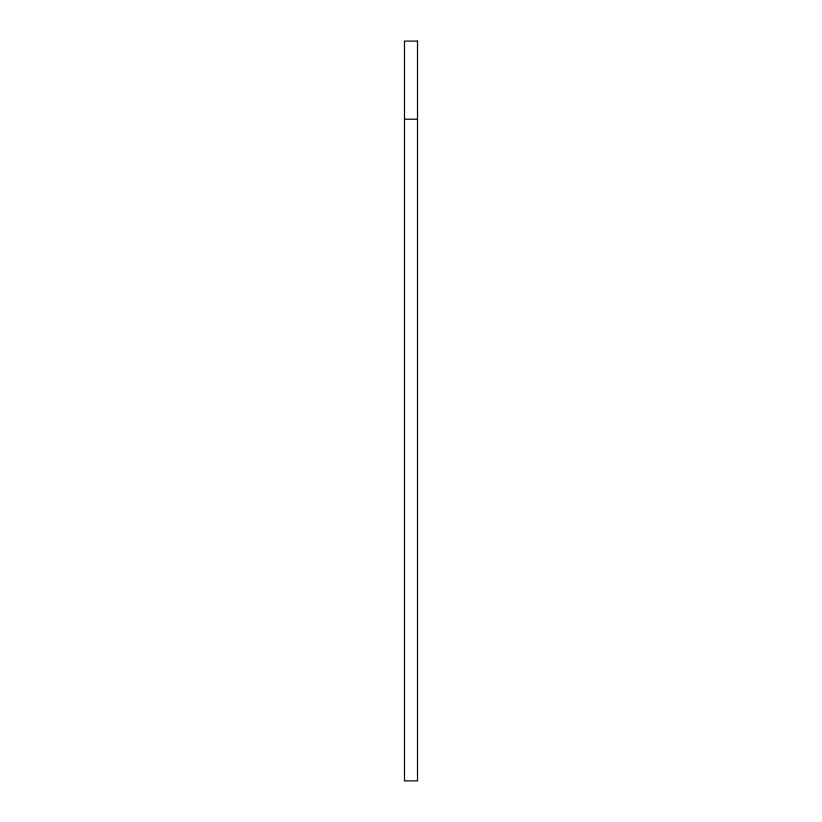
<?xml version="1.0" encoding="UTF-8"?>
<svg xmlns="http://www.w3.org/2000/svg" width="822" height="822" viewBox="0 0 822 822"><rect width="100%" height="100%" fill="white"/><g stroke="black" fill="none" stroke-linecap="round" stroke-linejoin="round"><path stroke-width="1.23" d="M404.486 119.221L417.514 119.221M417.514 41.1L404.486 41.1L404.486 780.9L417.514 780.9L417.514 41.1"/></g></svg>
